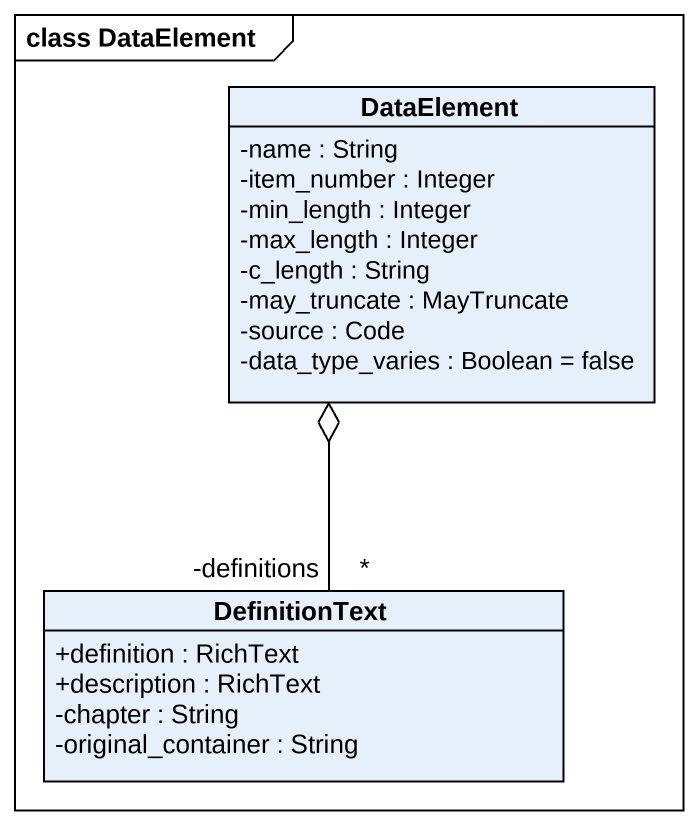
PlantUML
@startuml
mainframe class DataElement
hide circle
hide empty members
skinparam classAttributeIconSize 0
class DataElement {
  -name : String
  -item_number : Integer
  -min_length : Integer
  -max_length : Integer
  -c_length : String
  -may_truncate : MayTruncate
  -source : Code
  -data_type_varies : Boolean = false
}
class DefinitionText {
  +definition : RichText
  +description : RichText
  -chapter : String
  -original_container : String
}
DataElement o-- "-definitions\n*" DefinitionText
@enduml
